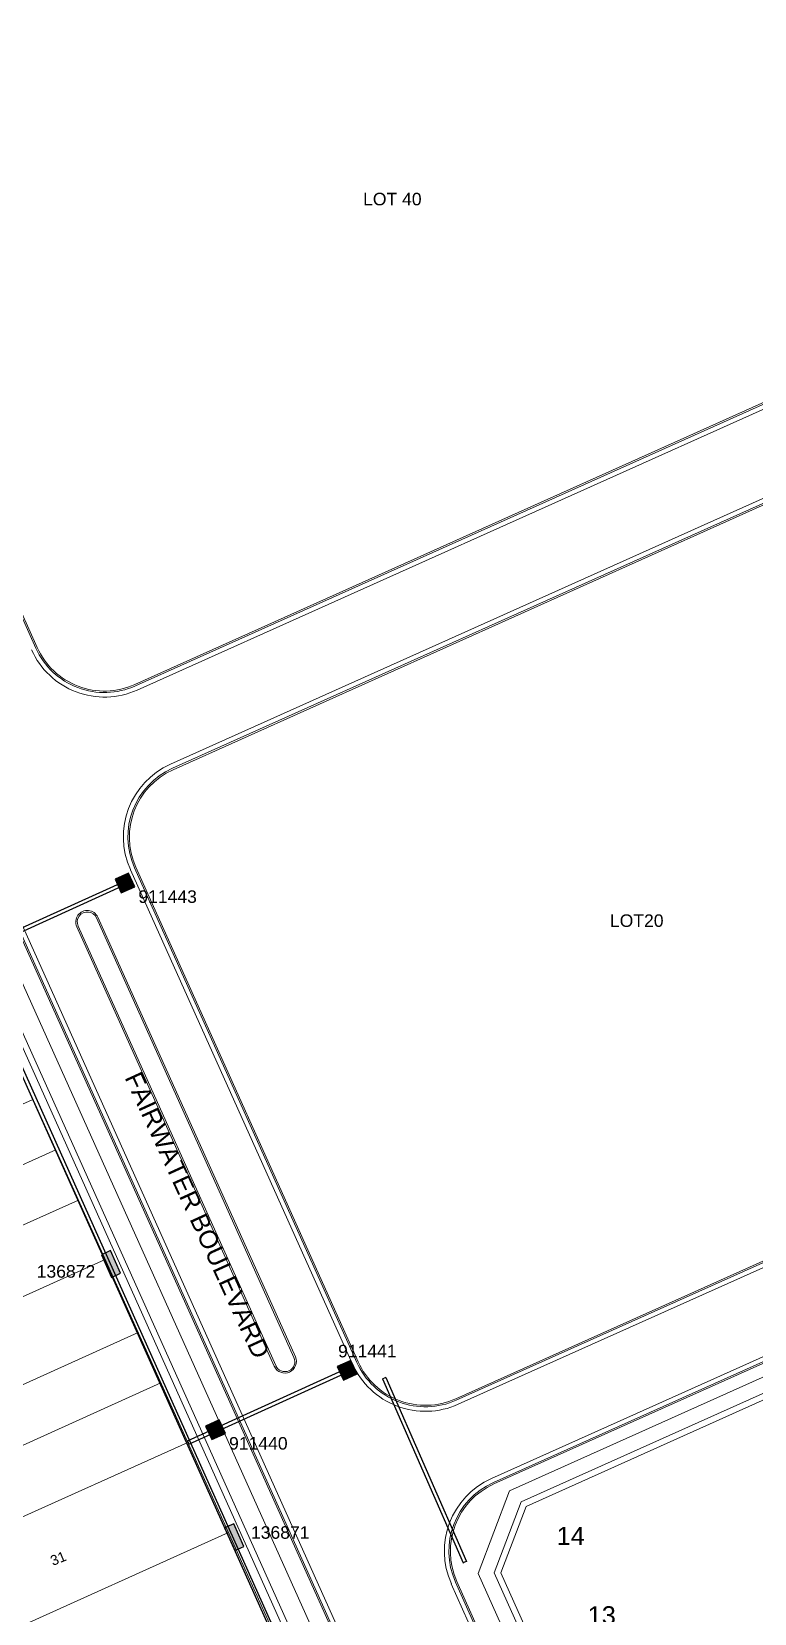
# Model space of a CAD drawing. Header units: metres. Extents: x 305195 to 309187, y 6261447 to 6263623.
# Drawn here: x 305668.2 to 305740.2, y 6262718 to 6262875.6 of the extents above; entities that cross this region are included whole.
import ezdxf
from ezdxf.enums import TextEntityAlignment as Align

# ---------------------------------------------------------------- set-up
doc = ezdxf.new("R2010")
doc.units = ezdxf.units.M
doc.layers.get('0').update_dxf_attribs({"color": 6})
for name, color, linetype in [('AREA41_NEW', 7, 'Continuous'), ('boundary_new', 251, 'Continuous'), ('Duct_SP_EXT', 7, 'Continuous'), ('st_new', 9, 'Continuous'), ('SupportsUG_SP_LV_EXT', 7, 'Continuous'), ('SupportsUG_SP_LV_SL_EXT', 7, 'Continuous')]:
    doc.layers.add(name, color=color, linetype=linetype)
for name, color, linetype, lineweight in [('Cadastre Developer_SP_EXT', 9, 'Continuous', 5), ('Cadastre Land Parcels_SP_EXT', 9, 'Continuous', 5), ('Cadastre Roads_SP_EXT', 9, 'Continuous', 5)]:
    doc.layers.add(name, color=color, linetype=linetype, lineweight=lineweight)
doc.styles.add('COLUMN_LABEL', font='arial.ttf')
doc.styles.add('iecARIAL', font='arial.ttf', dxfattribs={"height": 2})
doc.styles.add('POLE_LABEL', font='arial.ttf')
doc.styles.get("Standard").update_dxf_attribs({"font": 'arial.ttf'})

# ---------------------------------------------------------------- blocks, each defined once
blk = doc.blocks.new('PILLAR_EXT')
blk.add_hatch(color=256).paths.add_polyline_path([(-2.475, 0.99), (-2.475, -0.99), (2.475, -0.99), (2.475, 0.99)])
blk.add_lwpolyline([(-2.475, -0.99), (2.475, -0.99), (2.475, 0.99), (-2.475, 0.99)], close=True)
at = {"style": 'iecARIAL', "flags": 8}
blk.add_attdef('ASSET_NUM', (1.5, 3.5), '', height=2.5, dxfattribs=at)
for tag, p, flags in [('OWNED_BY', (0, -0.2), 9), ('STATE', (0, -0.4), 9), ('SUPPORT_TYPE', (0, -0.6), 9), ('STREETNAME', (0, -1.8), 9), ('SUBURB', (0, -2), 1), ('USAGE', (0, -0.8), 9), ('LEGEND', (0, -1), 9), ('LOCATION', (0, -1.2), 9), ('NOTES', (0, -1.4), 9), ('PARENT', (0, -1.6), 9)]:
    blk.add_attdef(tag, p, '', height=0.2, dxfattribs=dict(flags=flags))
blk = doc.blocks.new('COLUMN_EXT')
blk.add_hatch(color=256).paths.add_polyline_path([(-1.49, 1.48), (-1.49, -1.49), (1.48, -1.49), (1.48, 1.48)])
blk.add_lwpolyline([(-1.49, -1.49), (1.48, -1.49), (1.48, 1.48), (-1.49, 1.48)], close=True)
for tag, height, style, flags, p in [('ASSET_NUM', 2.5, 'COLUMN_LABEL', 8, (2, 2)), ('STRUCTURE_PLANT_NUMBER', 0.2, 'POLE_LABEL', 9, (1.81, 0.03)), ('STREET_CODE', 0.2, 'COLUMN_LABEL', 9, (1.81, -0.2))]:
    blk.add_attdef(tag, text='', height=height, dxfattribs=dict(style=style, flags=flags)).set_placement(p, align=Align.MIDDLE_LEFT)
at = {"flags": 1}
blk.add_attdef('Z', (1.81, -2.35), '', height=0.2, dxfattribs=at)
at = {"flags": 9}
for tag, p in [('COLUMN_TYPE', (1.81, -0.4)), ('OWNED_BY', (1.81, -0.6)), ('STATE', (1.81, -0.8)), ('USAGE', (1.81, -1)), ('STREETNAME', (1.81, -1.6)), ('SUBURB', (1.81, -1.8)), ('LEGEND', (1.81, -1.2)), ('LOCATION', (1.81, -1.4)), ('NOTES', (1.81, -2))]:
    blk.add_attdef(tag, text='', height=0.2, dxfattribs=at).set_placement(p, align=Align.MIDDLE_LEFT)
blk = doc.blocks.new('AREA41_NEW')
at = {"layer": 'AREA41_NEW', "color": 251, "linetype": 'Continuous', "lineweight": 0}
for p, q in [((326125, -408052), (326125, -379162)), ((352614, -408052), (352614, -379762)), ((332625, -408052), (332625, -380552)), ((346114, -408052), (346114, -380482)), ((363604, -408052), (363604, -380482)), ((316255, -408052), (316255, -381692)), ((338119, -408052), (338119, -381692)), ((358109, -408052), (358109, -381692)), ((425401, -408052), (250563, -408052))]:
    blk.add_line(p, q, dxfattribs=at)
blk = doc.blocks.new('ST4_NEW')
at = {"layer": 'st_new', "color": 251, "lineweight": 0}
for p, q in [((262.3, 414.79), (407.21, 479.84)), ((262.37, 414.65), (407.27, 479.7)), ((262.55, 414.24), (407.46, 479.29)), ((358.69, 448.52), (265.87, 406.85)), ((358.88, 448.11), (266.05, 406.44)), ((358.94, 447.97), (266.11, 406.3)), ((244.33, 436.52), (252.45, 418.42)), ((244.47, 436.58), (252.59, 418.48)), ((301.53, 272.7), (230.74, 430.42)), ((304.34, 270.72), (232.33, 431.13)), ((304.48, 270.78), (232.47, 431.2)), ((304.89, 270.96), (232.88, 431.38)), ((299.96, 269.85), (228.36, 429.35)), ((300.87, 269.31), (228.91, 429.6)), ((261.87, 396.34), (283.99, 347.08)), ((262.28, 396.53), (284.4, 347.26)), ((262.42, 396.59), (284.53, 347.32)), ((278.15, 347.75), (258.49, 391.54)), ((278.29, 347.81), (258.63, 391.6)), ((256.53, 390.66), (276.19, 346.87)), ((256.67, 390.72), (276.33, 346.93)), ((256.67, 390.72), (256.67, 390.72)), ((294.25, 343.63), (387.07, 385.3)), ((294.31, 343.49), (387.14, 385.16)), ((294.49, 343.08), (387.32, 384.75)), ((390.64, 377.36), (297.81, 335.69)), ((390.82, 376.95), (298, 335.28)), ((390.88, 376.81), (298.06, 335.14)), ((299.6, 334.47), (391.28, 375.62)), ((300.78, 333.35), (391.32, 374)), ((301.25, 332.91), (391.34, 373.35)), ((296.47, 326.23), (299.6, 334.47)), ((298.09, 326.28), (300.78, 333.35)), ((298.74, 326.3), (301.25, 332.91)), ((318.48, 277.2), (296.47, 326.23)), ((319.59, 278.39), (298.09, 326.28)), ((320.03, 278.86), (298.74, 326.3)), ((293.81, 325.18), (315.93, 275.92)), ((294.22, 325.37), (316.34, 276.1)), ((294.36, 325.43), (316.48, 276.16))]:
    blk.add_line(p, q, dxfattribs=at)
for centre, radius, start, end in [((259.29, 421.49), 7.95, 204.1753, 294.1753), ((259.29, 421.49), 7.5, 204.1753, 294.1753), ((259.29, 421.49), 7.35, 204.1753, 294.1753), ((269.12, 399.6), 7.95, 114.1753, 204.1753), ((269.12, 399.6), 7.5, 114.1753, 204.1753), ((269.12, 399.6), 7.35, 114.1753, 204.1753), ((257.58, 391.13), 1.15, 24.1753, 204.1777), ((257.58, 391.13), 1, 24.1753, 204.1777), ((277.24, 347.34), 1.15, 204.322, 24.0285), ((277.24, 347.34), 1, 204.322, 24.0285), ((291.24, 350.33), 7.95, 204.1753, 294.1753), ((291.24, 350.33), 7.5, 204.1753, 294.1753), ((291.24, 350.33), 7.35, 204.1753, 294.1753), ((301.07, 328.44), 7.95, 114.1753, 204.1753), ((301.07, 328.44), 7.5, 114.1753, 204.1753), ((301.07, 328.44), 7.35, 114.1753, 204.1753)]:
    blk.add_arc(centre, radius, start, end, dxfattribs=at)
blk = doc.blocks.new('PLAN_NEW')
at = {"layer": 'st_new', "lineweight": 0}
blk.add_blockref('ST4_NEW', (-232.08, -1017.59), dxfattribs=at)

msp = doc.modelspace()

# ---------------------------------------------------------------- linework, layer by layer
at = {"layer": 'Duct_SP_EXT'}
for p, q in [((305717.23, 6262659.97), (305643.35, 6262824.99)), ((305717.56, 6262660.12), (305643.68, 6262825.13)), ((305662.07, 6262783.95), (305677.42, 6262790.93)), ((305662.22, 6262783.62), (305677.57, 6262790.6)), ((305677.42, 6262790.93), (305677.5, 6262790.77)), ((305677.57, 6262790.6), (305677.5, 6262790.77)), ((305683.72, 6262735.19), (305699.56, 6262742.39)), ((305683.87, 6262734.86), (305699.71, 6262742.06)), ((305699.56, 6262742.39), (305699.63, 6262742.23)), ((305699.71, 6262742.06), (305699.63, 6262742.23)), ((305703.14, 6262741.36), (305703.31, 6262741.43)), ((305703.14, 6262741.36), (305711.16, 6262723.03)), ((305703.47, 6262741.51), (305703.31, 6262741.43)), ((305703.47, 6262741.51), (305711.49, 6262723.17)), ((305683.72, 6262735.19), (305683.8, 6262735.02)), ((305683.87, 6262734.86), (305683.8, 6262735.02)), ((305711.16, 6262723.03), (305711.32, 6262723.1)), ((305711.49, 6262723.17), (305711.32, 6262723.1))]:
    msp.add_line(p, q, dxfattribs=at)

# ---------------------------------------------------------------- block references
at = {"layer": 'st_new'}
msp.add_blockref('PLAN_NEW', (305648.26, 6263413.34), dxfattribs=at)
at = {"layer": 'st_new', "xscale": 0.001, "yscale": 0.001, "zscale": 0.001, "rotation": 114.287395235026}
msp.add_blockref('AREA41_NEW', (305445.97, 6262269.94), dxfattribs=at)
at = {"layer": 'SupportsUG_SP_LV_EXT'}
ref = msp.add_blockref('PILLAR_EXT', (305676.12, 6262752.81), dxfattribs=dict(at, xscale=0.5, yscale=0.5, zscale=0.5, rotation=114.260348422171))
ref.add_attrib('ASSET_NUM', '136872', dxfattribs={"layer": '0', "height": 1.25, "style": 'iecARIAL'}).set_placement((305668.72, 6262752.07), align=Align.MIDDLE_LEFT)
ref = msp.add_blockref('PILLAR_EXT', (305688.39, 6262725.59), dxfattribs=dict(at, xscale=0.5, yscale=0.5, zscale=0.5, rotation=114.260348422171))
ref.add_attrib('ASSET_NUM', '136871', dxfattribs={"layer": '0', "height": 1.25, "style": 'iecARIAL'}).set_placement((305690.05, 6262726.06), align=Align.MIDDLE_LEFT)
at = {"layer": 'SupportsUG_SP_LV_SL_EXT'}
ref = msp.add_blockref('COLUMN_EXT', (305677.5, 6262790.77), dxfattribs=dict(at, xscale=0.5, yscale=0.5, zscale=0.5, rotation=24.33403438966272))
ref.add_attrib('ASSET_NUM', '911443', dxfattribs={"layer": '0', "height": 1.25, "style": 'COLUMN_LABEL'}).set_placement((305678.84, 6262789.41), align=Align.MIDDLE_LEFT)
ref = msp.add_blockref('COLUMN_EXT', (305699.63, 6262742.23), dxfattribs=dict(at, xscale=0.5, yscale=0.5, zscale=0.5, rotation=24.33403438966272))
ref.add_attrib('ASSET_NUM', '911441', dxfattribs={"layer": '0', "height": 1.25, "style": 'COLUMN_LABEL'}).set_placement((305698.72, 6262744.13), align=Align.MIDDLE_LEFT)
ref = msp.add_blockref('COLUMN_EXT', (305686.52, 6262736.3), dxfattribs=dict(at, xscale=0.5, yscale=0.5, zscale=0.5, rotation=24.33403438966272))
ref.add_attrib('ASSET_NUM', '911440', dxfattribs={"layer": '0', "height": 1.25, "style": 'COLUMN_LABEL'}).set_placement((305687.87, 6262734.94), align=Align.MIDDLE_LEFT)

# ---------------------------------------------------------------- texts
at = {"layer": 'boundary_new', "color": 9}
for s, p in [('14', (305720.48, 6262724.82)), ('13', (305723.57, 6262716.91))]:
    msp.add_text(s, height=1.8, dxfattribs=at).set_placement(p)
at = {"layer": 'Cadastre Developer_SP_EXT'}
msp.add_text('31', height=1, rotation=22.2229, dxfattribs=at).set_placement((305670.33, 6262722.72))
at = {"layer": 'Cadastre Land Parcels_SP_EXT'}
for s, p in [('LOT 40', (305701.21, 6262858.28)), ('LOT20', (305725.78, 6262786.39))]:
    msp.add_text(s, height=1.25, dxfattribs=at).set_placement(p)
at = {"layer": 'Cadastre Roads_SP_EXT'}
msp.add_text('FAIRWATER BOULEVARD', height=1.8, rotation=294.6604, dxfattribs=at).set_placement((305677.44, 6262771.39))

doc.saveas('drawing.dxf')
